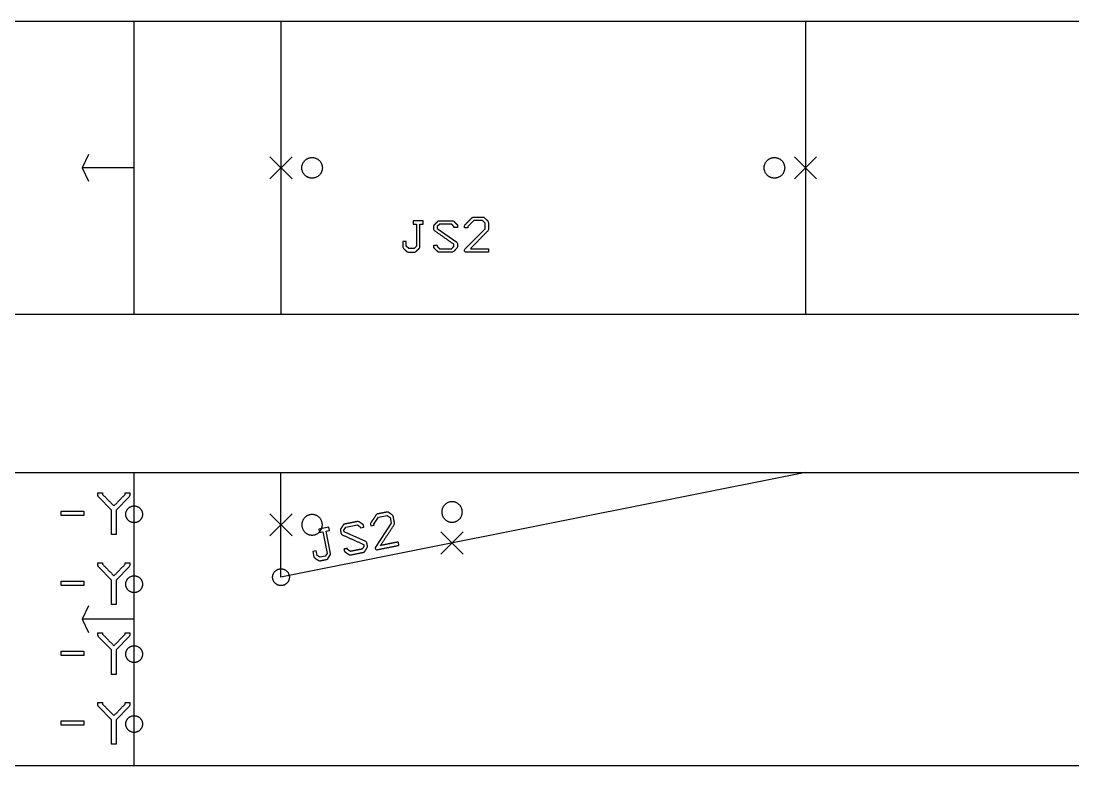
# Model space of a CAD drawing. Header units: millimetres. Extents: x 0 to 2027, y 0 to 1093.
# Drawn here: x 518 to 1019, y 0 to 355 of the extents above; entities that cross this region are included whole.
import ezdxf

# ---------------------------------------------------------------- set-up
doc = ezdxf.new("R2010")
doc.units = ezdxf.units.MM
for name, color, linetype, true_color in [('01_chablon_decoupe', 3, 'Continuous', 0x00ff00), ('02_chablon_gravure', 5, 'Continuous', 0x0000ff), ('03_chablon_decoupe_text', 20, 'Continuous', 0xff2800), ('04_chablon_contour', 200, 'Continuous', 0xbf3fff)]:
    doc.layers.add(name, color=color, linetype=linetype, true_color=true_color)

msp = doc.modelspace()

# ---------------------------------------------------------------- linework, layer by layer
at = {"layer": '01_chablon_decoupe'}
for points in [[(567.64, 120), (567.64, 116), (571.64, 116), (575.64, 116), (575.64, 120), (575.64, 124), (571.64, 124), (567.64, 124), (567.64, 120)], [(567.64, 86.67), (567.64, 82.67), (571.64, 82.67), (575.64, 82.67), (575.64, 86.67), (575.64, 90.67), (571.64, 90.67), (567.64, 90.67), (567.64, 86.67)], [(637.64, 90), (637.64, 86), (641.64, 86), (645.64, 86), (645.64, 90), (645.64, 94), (641.64, 94), (637.64, 94), (637.64, 90)], [(567.64, 53.33), (567.64, 49.33), (571.64, 49.33), (575.64, 49.33), (575.64, 53.33), (575.64, 57.33), (571.64, 57.33), (567.64, 57.33), (567.64, 53.33)], [(567.64, 20), (567.64, 16), (571.64, 16), (575.64, 16), (575.64, 20), (575.64, 24), (571.64, 24), (567.64, 24), (567.64, 20)]]:
    msp.add_rational_spline(points, [1, 0.707106781187, 1, 0.707106781187, 1, 0.707106781187, 1, 0.707106781187, 1], degree=2, knots=[0, 0, 0, 6.283185, 6.283185, 12.566371, 12.566371, 18.849556, 18.849556, 25.132741, 25.132741, 25.132741], dxfattribs=at)
at = {"layer": '02_chablon_gravure'}
for p, q in [((571.64, 215.21), (571.64, 355.21)), ((641.64, 355.21), (641.64, 215.21)), ((891.64, 355.21), (891.64, 215.21)), ((636.34, 279.9), (646.95, 290.51)), ((646.95, 279.9), (636.34, 290.51)), ((896.95, 290.51), (886.34, 279.9)), ((886.34, 290.51), (896.95, 279.9)), ((571.64, 285.21), (546.8, 285.21)), ((571.64, 0), (571.64, 140)), ((646.95, 120.3), (636.34, 109.7)), ((636.34, 120.3), (646.95, 109.7)), ((717.87, 111.61), (728.48, 101)), ((717.87, 101), (728.48, 111.61)), ((571.64, 70), (546.8, 70))]:
    msp.add_line(p, q, dxfattribs=at)
for points in [[(549.9, 291.63), (546.8, 285.21), (549.9, 278.79)], [(891.64, 140), (641.64, 90), (641.64, 140)], [(549.9, 76.42), (546.8, 70), (549.9, 63.58)]]:
    msp.add_lwpolyline(points, dxfattribs=at)
for points in [[(656.45, 280.31), (661.35, 280.31), (661.35, 285.21), (661.35, 290.11), (656.45, 290.11), (651.55, 290.11), (651.55, 285.21), (651.55, 280.31), (656.45, 280.31)], [(876.84, 290.11), (871.94, 290.11), (871.94, 285.21), (871.94, 280.31), (876.84, 280.31), (881.74, 280.31), (881.74, 285.21), (881.74, 290.11), (876.84, 290.11)], [(718.27, 121.11), (718.27, 126.01), (723.18, 126.01), (728.08, 126.01), (728.08, 121.11), (728.08, 116.21), (723.18, 116.21), (718.27, 116.21), (718.27, 121.11)], [(656.45, 119.9), (661.35, 119.9), (661.35, 115), (661.35, 110.1), (656.45, 110.1), (651.55, 110.1), (651.55, 115), (651.55, 119.9), (656.45, 119.9)]]:
    msp.add_rational_spline(points, [1, 0.707106781187, 1, 0.707106781187, 1, 0.707106781187, 1, 0.707106781187, 1], degree=2, knots=[0, 0, 0, 7.699393, 7.699393, 15.398787, 15.398787, 23.09818, 23.09818, 30.797573, 30.797573, 30.797573], dxfattribs=at)
at = {"layer": '03_chablon_decoupe_text'}
for points in [[(707.82, 247.53), (707.82, 258.33), (709.46, 258.33), (709.46, 259.96), (704.57, 259.96), (704.57, 258.33), (706.21, 258.33), (706.21, 247.85), (705.06, 246.68), (702.53, 246.68), (701.33, 247.8), (701.33, 250.01), (699.72, 250.01), (699.72, 247.42)], [(725.79, 257.59), (725.79, 256.72), (724.1, 256.72), (724.1, 257.26), (723.06, 258.35), (717.34, 258.35), (716.16, 257.18), (716.16, 256.31), (725.38, 249.82)], [(729.34, 246.38), (738.91, 256.09), (738.91, 258.87), (737.74, 260.04), (733.62, 260.04), (730.78, 257.21), (730.78, 256.66), (729.17, 256.66), (729.17, 257.54)], [(569.22, 128.35), (563.04, 121.99), (563.04, 110.32), (560.82, 110.32), (560.82, 121.99), (554.71, 128.32)], [(684.32, 115.3), (684.48, 114.45), (686.06, 114.76), (685.96, 115.29), (688.19, 118.62), (692.23, 119.42), (693.61, 118.49), (694.15, 115.76), (686.63, 104.39)], [(665.3, 101.36), (663.21, 111.95), (664.82, 112.27), (664.5, 113.87), (659.71, 112.93), (660.03, 111.33), (661.63, 111.64), (663.65, 101.37), (662.76, 100), (660.27, 99.51), (658.87, 100.37), (658.45, 102.54), (656.87, 102.23), (657.37, 99.69)], [(682.09, 107), (671.79, 111.58), (671.62, 112.44), (672.54, 113.82), (678.16, 114.92), (679.39, 114.05), (679.5, 113.52), (681.16, 113.85), (680.99, 114.7)], [(569.22, 95.02), (563.04, 88.66), (563.04, 76.99), (560.82, 76.99), (560.82, 88.66), (554.71, 94.99)], [(569.22, 61.69), (563.04, 55.32), (563.04, 43.65), (560.82, 43.65), (560.82, 55.32), (554.71, 61.65)], [(569.22, 28.35), (563.04, 21.99), (563.04, 10.32), (560.82, 10.32), (560.82, 21.99), (554.71, 28.32)]]:
    msp.add_lwpolyline(points, dxfattribs=at)
for points, degree in [([(729.42, 258.11), (731.07, 259.77), (732.72, 261.44)], 2), ([(732.72, 261.44), (732.88, 261.6), (733.1, 261.68), (733.29, 261.68)], 3), ([(733.29, 261.68), (735.66, 261.68), (738.04, 261.68)], 2), ([(738.04, 261.68), (738.26, 261.68), (738.47, 261.57), (738.61, 261.44)], 3), ([(738.61, 261.44), (739.44, 260.6), (740.27, 259.77)], 2), ([(714.53, 257.51), (714.53, 257.84), (714.77, 258.08)], 2), ([(714.53, 255.87), (714.53, 256.69), (714.53, 257.51)], 2), ([(714.88, 255.19), (714.64, 255.35), (714.53, 255.6), (714.53, 255.87)], 3), ([(714.77, 258.08), (715.61, 258.91), (716.44, 259.74)], 2), ([(716.44, 259.74), (716.6, 259.91), (716.79, 259.96), (717.01, 259.96)], 3), ([(717.01, 259.96), (720.2, 259.96), (723.39, 259.96)], 2), ([(723.39, 259.96), (723.61, 259.96), (723.8, 259.91), (723.96, 259.74)], 3), ([(723.96, 259.74), (724.76, 258.95), (725.55, 258.16)], 2), ([(725.55, 258.16), (725.79, 257.92), (725.79, 257.59)], 2), ([(729.17, 257.54), (729.17, 257.75), (729.28, 257.97), (729.42, 258.11)], 3), ([(740.27, 259.77), (740.44, 259.61), (740.52, 259.39), (740.52, 259.2)], 3), ([(740.52, 255.76), (740.52, 255.54), (740.41, 255.33), (740.27, 255.19)], 3), ([(740.52, 259.2), (740.52, 257.48), (740.52, 255.76)], 2), ([(724.1, 248.7), (719.49, 251.94), (714.88, 255.19)], 2), ([(740.27, 255.19), (736.09, 250.91), (731.9, 246.63)], 2), ([(699.72, 247.42), (699.72, 247.14), (699.88, 246.93), (699.96, 246.84)], 3), ([(699.96, 246.84), (700.78, 246.05), (701.6, 245.26)], 2), ([(705.99, 245.29), (706.8, 246.12), (707.6, 246.95)], 2), ([(707.6, 246.95), (707.79, 247.14), (707.82, 247.42), (707.82, 247.53)], 3), ([(714.45, 247.47), (714.45, 247.89), (714.45, 248.32)], 2), ([(714.45, 248.32), (715.26, 248.32), (716.08, 248.32)], 2), ([(714.69, 246.9), (714.45, 247.14), (714.45, 247.47)], 2), ([(716.36, 245.24), (715.52, 246.07), (714.69, 246.9)], 2), ([(716.08, 248.32), (716.08, 248.06), (716.08, 247.8)], 2), ([(716.08, 247.8), (716.67, 247.23), (717.26, 246.65)], 2), ([(717.26, 246.65), (720.13, 246.65), (723.01, 246.65)], 2), ([(723.01, 246.65), (723.56, 247.25), (724.1, 247.85)], 2), ([(725.52, 246.98), (724.74, 246.14), (723.96, 245.29)], 2), ([(724.1, 247.85), (724.1, 248.28), (724.1, 248.7)], 2), ([(725.38, 249.82), (725.63, 249.65), (725.74, 249.41), (725.74, 249.14)], 3), ([(725.74, 247.53), (725.74, 247.31), (725.66, 247.14), (725.52, 246.98)], 3), ([(725.74, 249.14), (725.74, 248.33), (725.74, 247.53)], 2), ([(731.9, 246.63), (736.21, 246.63), (740.52, 246.63)], 2), ([(740.52, 246.63), (740.52, 245.81), (740.52, 244.99)], 2), ([(701.6, 245.26), (701.79, 245.07), (702.06, 245.04), (702.17, 245.04)], 3), ([(702.17, 245.04), (703.78, 245.04), (705.39, 245.04)], 2), ([(705.39, 245.04), (705.66, 245.04), (705.88, 245.18), (705.99, 245.29)], 3), ([(716.93, 244.99), (716.6, 244.99), (716.36, 245.24)], 2), ([(723.36, 244.99), (720.15, 244.99), (716.93, 244.99)], 2), ([(723.96, 245.29), (723.8, 245.13), (723.61, 244.99), (723.36, 244.99)], 3), ([(740.52, 244.99), (735.21, 244.99), (729.91, 244.99)], 2), ([(554.39, 129.08), (554.39, 129.65), (554.39, 130.21)], 2), ([(554.39, 130.21), (555.48, 130.21), (556.57, 130.21)], 2), ([(554.71, 128.32), (554.39, 128.65), (554.39, 129.08)], 2), ([(556.57, 130.21), (556.57, 129.86), (556.57, 129.52)], 2), ([(556.57, 129.52), (559.28, 126.75), (561.99, 123.99)], 2), ([(561.99, 123.99), (564.66, 126.75), (567.33, 129.52)], 2), ([(567.33, 129.52), (567.33, 129.86), (567.33, 130.21)], 2), ([(567.33, 130.21), (568.42, 130.21), (569.51, 130.21)], 2), ([(569.51, 129.15), (569.51, 128.86), (569.44, 128.57), (569.22, 128.35)], 3), ([(569.51, 130.21), (569.51, 129.68), (569.51, 129.15)], 2), ([(536.9, 119.41), (536.9, 120.43), (536.9, 121.45)], 2), ([(536.9, 121.45), (542.31, 121.45), (547.73, 121.45)], 2), ([(547.73, 121.45), (547.73, 120.43), (547.73, 119.41)], 2), ([(692.21, 121.08), (689.88, 120.62), (687.56, 120.16)], 2), ([(692.82, 120.95), (692.66, 121.06), (692.43, 121.12), (692.21, 121.08)], 3), ([(694.77, 119.64), (693.8, 120.3), (692.82, 120.95)], 2), ([(547.73, 119.41), (542.31, 119.41), (536.9, 119.41)], 2), ([(671.91, 115.33), (671.7, 115.29), (671.52, 115.2), (671.39, 115.01)], 3), ([(678.17, 116.57), (675.04, 115.95), (671.91, 115.33)], 2), ([(678.78, 116.46), (678.59, 116.59), (678.39, 116.61), (678.17, 116.57)], 3), ([(680.64, 115.22), (679.71, 115.84), (678.78, 116.46)], 2), ([(684.45, 115.91), (684.34, 115.75), (684.27, 115.52), (684.32, 115.3)], 3), ([(687.04, 119.81), (685.74, 117.86), (684.45, 115.91)], 2), ([(687.56, 120.16), (687.37, 120.13), (687.17, 120.01), (687.04, 119.81)], 3), ([(695.13, 119.13), (695.09, 119.31), (694.97, 119.51), (694.77, 119.64)], 3), ([(695.79, 115.75), (695.46, 117.44), (695.13, 119.13)], 2), ([(695.66, 115.14), (695.77, 115.3), (695.83, 115.54), (695.79, 115.75)], 3), ([(670.08, 113.06), (669.89, 112.77), (669.95, 112.45)], 2), ([(669.95, 112.45), (670.11, 111.64), (670.27, 110.84)], 2), ([(671.39, 115.01), (670.74, 114.03), (670.08, 113.06)], 2), ([(670.27, 110.84), (670.32, 110.57), (670.47, 110.35), (670.75, 110.24)], 3), ([(680.99, 114.7), (680.92, 115.02), (680.64, 115.22)], 2), ([(689.1, 105.12), (692.38, 110.13), (695.66, 115.14)], 2), ([(670.75, 110.24), (675.9, 107.95), (681.04, 105.65)], 2), ([(681.04, 105.65), (681.13, 105.24), (681.21, 104.82)], 2), ([(682.57, 106.4), (682.51, 106.66), (682.36, 106.88), (682.09, 107)], 3), ([(682.88, 104.82), (682.72, 105.61), (682.57, 106.4)], 2), ([(697.55, 106.79), (693.33, 105.96), (689.1, 105.12)], 2), ([(697.87, 105.18), (697.71, 105.99), (697.55, 106.79)], 2), ([(663.93, 98.81), (664.56, 99.78), (665.19, 100.75)], 2), ([(665.19, 100.75), (665.34, 100.98), (665.32, 101.25), (665.3, 101.36)], 3), ([(673.25, 103.73), (672.45, 103.57), (671.65, 103.41)], 2), ([(671.65, 103.41), (671.73, 103), (671.81, 102.58)], 2), ([(671.81, 102.58), (671.87, 102.26), (672.16, 102.07)], 2), ([(672.16, 102.07), (673.14, 101.41), (674.11, 100.76)], 2), ([(673.35, 103.22), (673.3, 103.47), (673.25, 103.73)], 2), ([(674.72, 102.32), (674.04, 102.77), (673.35, 103.22)], 2), ([(674.11, 100.76), (674.4, 100.56), (674.72, 100.63)], 2), ([(680.37, 103.43), (677.55, 102.88), (674.72, 102.32)], 2), ([(674.72, 100.63), (677.88, 101.25), (681.04, 101.87)], 2), ([(681.21, 104.82), (680.79, 104.13), (680.37, 103.43)], 2), ([(681.04, 101.87), (681.28, 101.92), (681.44, 102.09), (681.57, 102.28)], 3), ([(681.57, 102.28), (682.17, 103.26), (682.77, 104.24)], 2), ([(682.77, 104.24), (682.87, 104.43), (682.92, 104.6), (682.88, 104.82)], 3), ([(687.46, 103.13), (692.67, 104.16), (697.87, 105.18)], 2), ([(554.39, 95.75), (554.39, 96.31), (554.39, 96.88)], 2), ([(554.39, 96.88), (555.48, 96.88), (556.57, 96.88)], 2), ([(554.71, 94.99), (554.39, 95.31), (554.39, 95.75)], 2), ([(556.57, 96.88), (556.57, 96.53), (556.57, 96.19)], 2), ([(556.57, 96.19), (559.28, 93.42), (561.99, 90.66)], 2), ([(561.99, 90.66), (564.66, 93.42), (567.33, 96.19)], 2), ([(567.33, 96.19), (567.33, 96.53), (567.33, 96.88)], 2), ([(567.33, 96.88), (568.42, 96.88), (569.51, 96.88)], 2), ([(569.51, 95.82), (569.51, 95.53), (569.44, 95.24), (569.22, 95.02)], 3), ([(569.51, 96.88), (569.51, 96.35), (569.51, 95.82)], 2), ([(657.37, 99.69), (657.42, 99.42), (657.62, 99.24), (657.72, 99.17)], 3), ([(657.72, 99.17), (658.68, 98.55), (659.63, 97.93)], 2), ([(659.63, 97.93), (659.86, 97.78), (660.13, 97.81), (660.24, 97.83)], 3), ([(660.24, 97.83), (661.81, 98.14), (663.39, 98.45)], 2), ([(663.39, 98.45), (663.66, 98.51), (663.85, 98.68), (663.93, 98.81)], 3), ([(536.9, 86.08), (536.9, 87.09), (536.9, 88.11)], 2), ([(536.9, 88.11), (542.31, 88.11), (547.73, 88.11)], 2), ([(547.73, 86.08), (542.31, 86.08), (536.9, 86.08)], 2), ([(547.73, 88.11), (547.73, 87.09), (547.73, 86.08)], 2), ([(554.39, 62.42), (554.39, 62.98), (554.39, 63.54)], 2), ([(554.39, 63.54), (555.48, 63.54), (556.57, 63.54)], 2), ([(554.71, 61.65), (554.39, 61.98), (554.39, 62.42)], 2), ([(556.57, 63.54), (556.57, 63.2), (556.57, 62.85)], 2), ([(556.57, 62.85), (559.28, 60.09), (561.99, 57.32)], 2), ([(561.99, 57.32), (564.66, 60.09), (567.33, 62.85)], 2), ([(567.33, 62.85), (567.33, 63.2), (567.33, 63.54)], 2), ([(567.33, 63.54), (568.42, 63.54), (569.51, 63.54)], 2), ([(569.51, 62.49), (569.51, 62.2), (569.44, 61.91), (569.22, 61.69)], 3), ([(569.51, 63.54), (569.51, 63.02), (569.51, 62.49)], 2), ([(536.9, 52.74), (536.9, 53.76), (536.9, 54.78)], 2), ([(536.9, 54.78), (542.31, 54.78), (547.73, 54.78)], 2), ([(547.73, 52.74), (542.31, 52.74), (536.9, 52.74)], 2), ([(547.73, 54.78), (547.73, 53.76), (547.73, 52.74)], 2), ([(554.39, 29.08), (554.39, 29.65), (554.39, 30.21)], 2), ([(554.39, 30.21), (555.48, 30.21), (556.57, 30.21)], 2), ([(556.57, 30.21), (556.57, 29.86), (556.57, 29.52)], 2), ([(567.33, 29.52), (567.33, 29.86), (567.33, 30.21)], 2), ([(567.33, 30.21), (568.42, 30.21), (569.51, 30.21)], 2), ([(569.51, 30.21), (569.51, 29.68), (569.51, 29.15)], 2), ([(554.71, 28.32), (554.39, 28.65), (554.39, 29.08)], 2), ([(556.57, 29.52), (559.28, 26.75), (561.99, 23.99)], 2), ([(561.99, 23.99), (564.66, 26.75), (567.33, 29.52)], 2), ([(569.51, 29.15), (569.51, 28.86), (569.44, 28.57), (569.22, 28.35)], 3), ([(536.9, 19.41), (536.9, 20.43), (536.9, 21.45)], 2), ([(536.9, 21.45), (542.31, 21.45), (547.73, 21.45)], 2), ([(547.73, 21.45), (547.73, 20.43), (547.73, 19.41)], 2), ([(547.73, 19.41), (542.31, 19.41), (536.9, 19.41)], 2)]:
    msp.add_open_spline(points, degree=degree, dxfattribs=at)
for points, knots in [([(729.91, 244.99), (729.72, 244.99), (729.5, 245.07), (729.34, 245.24), (729.17, 245.4), (729.09, 245.62), (729.09, 245.81), (729.09, 246), (729.17, 246.22), (729.34, 246.38)], [13.872727, 13.872727, 13.872727, 13.872727, 14.872727, 14.872727, 14.872727, 15.872727, 15.872727, 15.872727, 16.872727, 16.872727, 16.872727, 16.872727]), ([(686.63, 104.39), (686.5, 104.2), (686.46, 103.97), (686.5, 103.78), (686.54, 103.59), (686.66, 103.39), (686.85, 103.26), (687.04, 103.14), (687.27, 103.1), (687.46, 103.13)], [28.231629, 28.231629, 28.231629, 28.231629, 29.231629, 29.231629, 29.231629, 30.231629, 30.231629, 30.231629, 31.231629, 31.231629, 31.231629, 31.231629])]:
    msp.add_open_spline(points, degree=3, knots=knots, dxfattribs=at)
at = {"layer": '04_chablon_contour'}
for p, q in [((0, 355.21), (2027, 355.21)), ((2027, 215.21), (0, 215.21)), ((0, 140), (2027, 140)), ((2027, 0), (0, 0))]:
    msp.add_line(p, q, dxfattribs=at)

doc.saveas('drawing.dxf')
